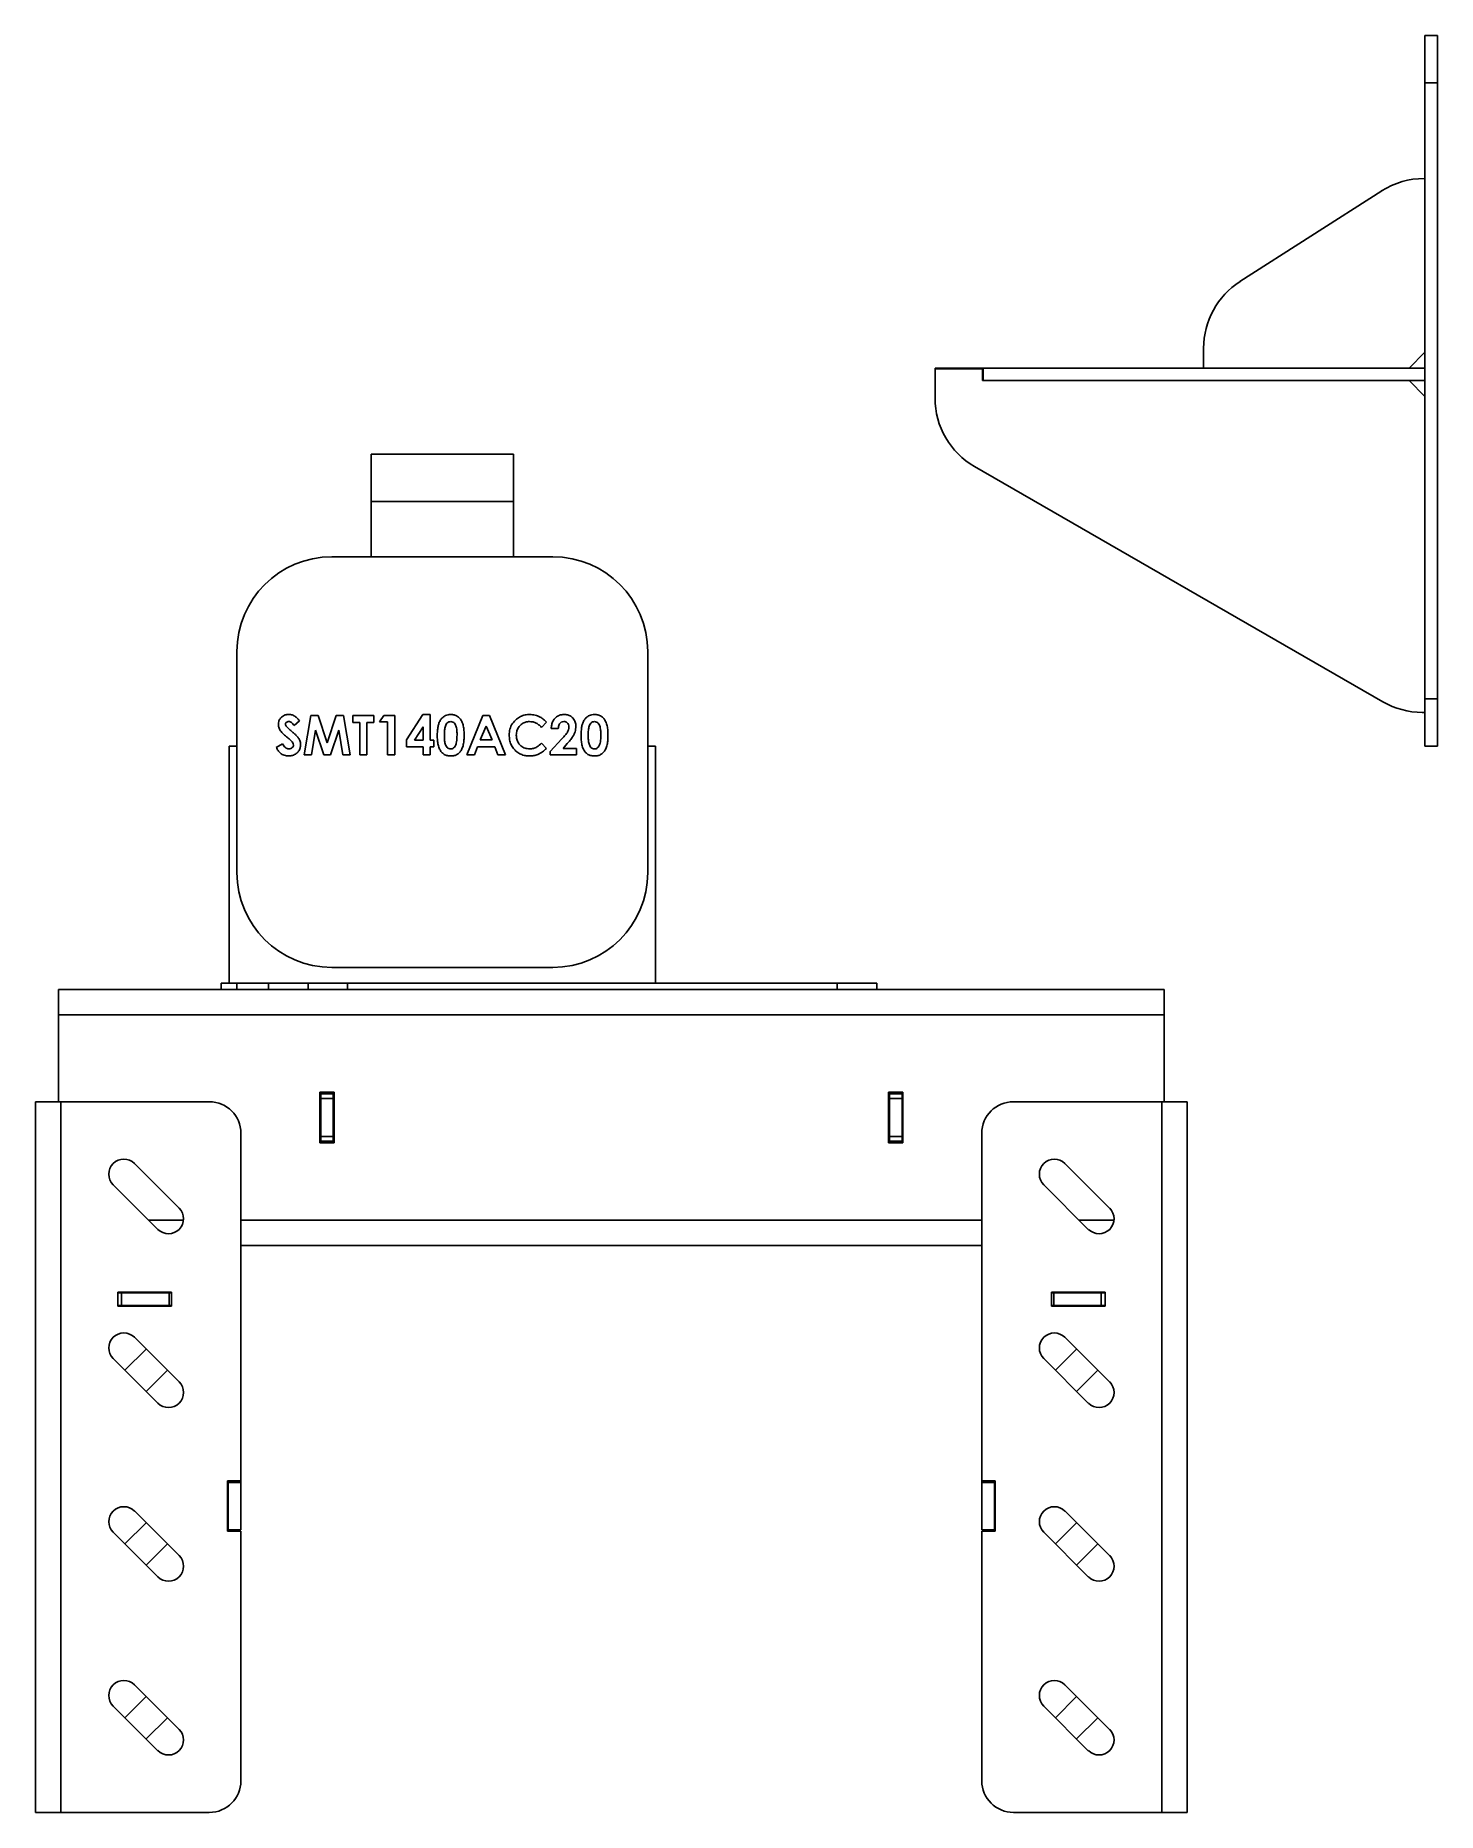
# Model space of a CAD drawing. Header units: millimetres. Extents: x -137 to 750, y -521 to 604.
import ezdxf

# ---------------------------------------------------------------- set-up
doc = ezdxf.new("R2010")
doc.units = ezdxf.units.MM
doc.layers.add('Wipeouts', color=7, linetype='Continuous', true_color=0xbcb7d9)

msp = doc.modelspace()

# ---------------------------------------------------------------- wipeouts: each hides what was drawn before it
msp.add_wipeout([(742, 604), (750, 604), (750, 154), (742, 154), (742, 175.5), (727.5, 177.2), (715.4, 182.2), (457, 331.1), (438.7, 349.4), (432, 374.4), (432, 393.5), (602, 393.5), (602, 406.1), (608.1, 430.1), (625, 448.3), (669.9, 476.9), (714.7, 505.6), (727.6, 511.5), (742, 513.5)]).dxf.layer = 'Wipeouts'

# ---------------------------------------------------------------- next in the draw order: linework, layer by layer
at = {"color": 7, "linetype": 'Continuous', "lineweight": 25}
for p, q in [((742, 604), (750, 604)), ((742, 574), (742, 604)), ((750, 604), (750, 574)), ((750, 574), (742, 574)), ((742, 184), (742, 574)), ((750, 184), (750, 574)), ((742, 513.5), (741.6, 513.5)), ((714.7, 505.6), (625, 448.3)), ((602, 406.1), (602, 393.5)), ((732, 393.5), (742, 403.5)), ((432, 393), (432, 393.5)), ((462.5, 393.5), (432, 393.5)), ((432, 374.4), (432, 393)), ((432, 393), (462, 393)), ((462, 393), (462, 385.5)), ((462, 385.5), (732, 385.5)), ((462.5, 385.5), (462.5, 393.5)), ((462.5, 393.5), (742, 393.5)), ((462.5, 385.5), (742, 385.5)), ((742, 375.5), (732, 385.5)), ((742, 184), (750, 184)), ((742, 154), (742, 184)), ((750, 184), (750, 154)), ((742, 175.5), (740.4, 175.5)), ((750, 154), (742, 154))]:
    msp.add_line(p, q, dxfattribs=at)
for centre, start, end in [((741.6, 463.5), 90, 122.6192), ((652, 406.1), 122.6192, 180), ((740.4, 225.5), 240.0464, 270)]:
    msp.add_arc(centre, 50, start, end, dxfattribs=at)

# ---------------------------------------------------------------- next in the draw order: wipeouts: each hides what was drawn before it
msp.add_wipeout([(-137.4, -521), (-27.4, -521), (-13.2, -515.1), (-7.4, -501), (-7.4, -162), (461.6, -162), (461.6, -501), (467.5, -515.1), (481.6, -521), (591.6, -521), (591.6, -71), (577.1, -71), (577.1, 0), (395.1, 0), (395.1, 4), (255.1, 4), (255.1, 154), (250.1, 154), (250.1, 214), (232.5, 256.4), (190.1, 274), (165.1, 274), (165.1, 339), (75.1, 339), (75.1, 274), (50.1, 274), (7.7, 256.4), (-9.9, 214), (-9.9, 154), (-14.9, 154), (-14.9, 4), (-19.9, 4), (-19.9, 0), (-122.9, 0), (-122.9, -71), (-137.4, -71)]).dxf.layer = 'Wipeouts'

# ---------------------------------------------------------------- next in the draw order: linework, layer by layer
for p, q in [((75.1, 339), (165.1, 339)), ((75.1, 309), (75.1, 339)), ((165.1, 339), (165.1, 309)), ((715.4, 182.2), (457, 331.1)), ((165.1, 309), (75.1, 309)), ((75.1, 309), (75.1, 274)), ((165.1, 309), (165.1, 274)), ((190.1, 274), (50.1, 274)), ((-9.9, 214), (-9.9, 74)), ((250.1, 74), (250.1, 214)), ((29.7, 170.2), (26.4, 167.1)), ((32.6, 148.5), (36.8, 173.5)), ((36.8, 173.5), (41.5, 173.5)), ((41.5, 173.5), (47.2, 156.1)), ((47.2, 156.1), (52.9, 173.5)), ((52.9, 173.5), (57.6, 173.5)), ((57.6, 173.5), (61.8, 148.5)), ((63.4, 173.5), (76.8, 173.5)), ((63.4, 169), (63.4, 173.5)), ((67.9, 169), (63.4, 169)), ((67.9, 148.5), (67.9, 169)), ((76.8, 169), (72.4, 169)), ((72.4, 169), (72.4, 148.5)), ((76.8, 173.5), (76.8, 169)), ((80.4, 169.4), (83.1, 173.5)), ((85.5, 169.4), (80.4, 169.4)), ((83.1, 173.5), (90, 173.5)), ((85.5, 148.5), (85.5, 169.4)), ((90, 173.5), (90, 148.5)), ((97.4, 158.2), (107.7, 174.2)), ((107.7, 174.2), (112.4, 174.2)), ((112.4, 174.2), (112.4, 157.8)), ((135.7, 148.5), (145.8, 173.5)), ((145.8, 173.5), (149.9, 173.5)), ((149.9, 173.5), (160, 148.5)), ((186.1, 169.2), (182.9, 166)), ((39.8, 164.3), (37.2, 148.5)), ((45, 148.5), (39.8, 164.3)), ((54.6, 164.3), (49.4, 148.5)), ((57.2, 148.5), (54.6, 164.3)), ((97.4, 153.7), (97.4, 158.2)), ((107.9, 166.3), (102.4, 157.8)), ((102.4, 157.8), (107.9, 157.8)), ((107.9, 157.8), (107.9, 166.3)), ((112.4, 157.8), (114.7, 157.8)), ((114.7, 157.8), (114.7, 153.7)), ((147.8, 166.8), (144.1, 158.1)), ((144.1, 158.1), (151.6, 158.1)), ((151.6, 158.1), (147.8, 166.8)), ((188.4, 150.8), (195.8, 158.7)), ((193.5, 165.2), (189, 165.2)), ((-14.9, 154), (-14.9, 4)), ((-14.9, 154), (-9.9, 154)), ((15, 153.2), (18.9, 155.6)), ((37.2, 148.5), (32.6, 148.5)), ((49.4, 148.5), (45, 148.5)), ((61.8, 148.5), (57.2, 148.5)), ((72.4, 148.5), (67.9, 148.5)), ((90, 148.5), (85.5, 148.5)), ((107.9, 153.7), (97.4, 153.7)), ((107.9, 148.5), (107.9, 153.7)), ((112.4, 148.5), (107.9, 148.5)), ((114.7, 153.7), (112.4, 153.7)), ((112.4, 153.7), (112.4, 148.5)), ((140.4, 148.5), (135.7, 148.5)), ((142.4, 153.7), (140.4, 148.5)), ((153.3, 153.7), (142.4, 153.7)), ((155.2, 148.5), (153.3, 153.7)), ((160, 148.5), (155.2, 148.5)), ((182.9, 156), (186, 152.7)), ((188.4, 148.5), (188.4, 150.8)), ((205.1, 148.5), (188.4, 148.5)), ((199.2, 155.7), (196.6, 152.7)), ((196.6, 152.7), (205.1, 152.7)), ((205.1, 152.7), (205.1, 148.5)), ((250.1, 154), (255.1, 154)), ((255.1, 154), (255.1, 4)), ((50.1, 14), (190.1, 14)), ((-122.9, -16), (-122.9, 0)), ((-122.9, 0), (577.1, 0)), ((-19.9, 0), (-19.9, 4)), ((-19.9, 4), (-9.9, 4)), ((10.1, 4), (-9.9, 4)), ((10.1, 4), (35.1, 4)), ((35.1, 0), (35.1, 4)), ((35.1, 4), (60.1, 4)), ((60.1, 4), (370.1, 4)), ((370.1, 4), (395.1, 4)), ((395.1, 4), (395.1, 0)), ((577.1, -16), (577.1, 0)), ((-122.9, -71), (-122.9, -16)), ((-122.9, -16), (577.1, -16)), ((577.1, -71), (577.1, -16)), ((42.6, -65), (51.6, -65)), ((42.6, -97), (42.6, -65)), ((43.1, -65), (43.1, -66)), ((43.1, -66), (51.1, -66)), ((43.1, -69), (43.1, -66)), ((51.1, -65), (51.1, -66)), ((51.1, -66), (51.1, -69)), ((51.6, -65), (51.6, -97)), ((402.6, -65), (411.6, -65)), ((402.6, -97), (402.6, -65)), ((403.1, -65), (403.1, -66)), ((403.1, -66), (411.1, -66)), ((403.1, -69), (403.1, -66)), ((411.1, -65), (411.1, -66)), ((411.1, -66), (411.1, -69)), ((411.6, -65), (411.6, -97)), ((-137.4, -521), (-137.4, -71)), ((-137.4, -71), (-121.4, -71)), ((-121.4, -521), (-121.4, -71)), ((-121.4, -71), (-27.4, -71)), ((51.1, -69), (43.1, -69)), ((43.1, -69), (43.1, -93)), ((51.1, -69), (51.1, -93)), ((411.1, -69), (403.1, -69)), ((403.1, -69), (403.1, -93)), ((411.1, -69), (411.1, -93)), ((575.6, -71), (481.6, -71)), ((575.6, -71), (575.6, -521)), ((591.6, -71), (575.6, -71)), ((591.6, -71), (591.6, -521)), ((-7.4, -311), (-7.4, -91)), ((51.6, -97), (42.6, -97)), ((43.1, -93), (51.1, -93)), ((43.1, -96), (43.1, -93)), ((51.1, -96), (43.1, -96)), ((43.1, -96), (43.1, -97)), ((51.1, -93), (51.1, -96)), ((51.1, -96), (51.1, -97)), ((411.6, -97), (402.6, -97)), ((403.1, -93), (411.1, -93)), ((403.1, -96), (403.1, -93)), ((411.1, -96), (403.1, -96)), ((403.1, -96), (403.1, -97)), ((411.1, -93), (411.1, -96)), ((411.1, -96), (411.1, -97)), ((461.6, -91), (461.6, -311)), ((-46.5, -138.4), (-74.8, -110.1)), ((542.5, -138.4), (514.2, -110.1)), ((-88.2, -123.6), (-60, -151.9)), ((500.8, -123.6), (529, -151.9)), ((-7.4, -162), (461.6, -162)), ((-85.4, -191.5), (-51.4, -191.5)), ((-85.4, -200.5), (-85.4, -191.5)), ((-82.9, -192), (-85.4, -192)), ((-82.9, -200), (-85.4, -200)), ((-51.4, -200.5), (-85.4, -200.5)), ((-82.9, -200), (-82.9, -192)), ((-52.9, -192), (-82.9, -192)), ((-52.9, -200), (-82.9, -200)), ((-52.9, -200), (-52.9, -192)), ((-51.4, -192), (-52.9, -192)), ((-51.4, -200), (-52.9, -200)), ((-51.4, -191.5), (-51.4, -200.5)), ((505.6, -191.5), (539.6, -191.5)), ((505.6, -200.5), (505.6, -191.5)), ((505.6, -192), (507.1, -192)), ((505.6, -200), (507.1, -200)), ((539.6, -200.5), (505.6, -200.5)), ((507.1, -192), (507.1, -200)), ((507.1, -192), (537.1, -192)), ((507.1, -200), (537.1, -200)), ((537.1, -192), (537.1, -200)), ((537.1, -192), (539.6, -192)), ((537.1, -200), (539.6, -200)), ((539.6, -191.5), (539.6, -200.5)), ((-46.5, -248.4), (-74.8, -220.1)), ((542.5, -248.4), (514.2, -220.1)), ((-88.2, -233.6), (-60, -261.9)), ((-67.4, -227.6), (-80.8, -241)), ((500.8, -233.6), (529, -261.9)), ((521.6, -227.6), (508.2, -241)), ((-67.4, -254.4), (-53.9, -241)), ((521.6, -254.4), (535.1, -241)), ((-15.9, -343), (-15.9, -311)), ((-15.9, -311), (-7.4, -311)), ((-15.4, -311), (-15.4, -312)), ((-15.4, -312), (-15.4, -342)), ((-15.4, -312), (-7.4, -312)), ((-7.4, -311), (-7.4, -312)), ((-7.4, -312), (-7.4, -342)), ((461.6, -311), (470.1, -311)), ((461.6, -311), (461.6, -312)), ((461.6, -312), (461.6, -342)), ((461.6, -312), (469.6, -312)), ((469.6, -311), (469.6, -312)), ((469.6, -312), (469.6, -342)), ((470.1, -311), (470.1, -343)), ((-46.5, -358.4), (-74.8, -330.1)), ((542.5, -358.4), (514.2, -330.1)), ((-88.2, -343.6), (-60, -371.9)), ((-67.4, -337.6), (-80.8, -351)), ((-7.4, -343), (-15.9, -343)), ((-15.4, -342), (-7.4, -342)), ((-7.4, -501), (-7.4, -343)), ((461.6, -342), (469.6, -342)), ((461.6, -343), (461.6, -501)), ((470.1, -343), (461.6, -343)), ((500.8, -343.6), (529, -371.9)), ((521.6, -337.6), (508.2, -351)), ((-67.4, -364.4), (-53.9, -351)), ((521.6, -364.4), (535.1, -351)), ((-67.4, -447.6), (-80.8, -461)), ((-46.5, -468.4), (-74.8, -440.1)), ((521.6, -447.6), (508.2, -461)), ((542.5, -468.4), (514.2, -440.1)), ((-88.2, -453.6), (-60, -481.9)), ((-67.4, -474.4), (-53.9, -461)), ((500.8, -453.6), (529, -481.9)), ((521.6, -474.4), (535.1, -461)), ((-137.4, -521), (-121.4, -521)), ((-121.4, -521), (-27.4, -521)), ((575.6, -521), (481.6, -521)), ((591.6, -521), (575.6, -521))]:
    msp.add_line(p, q, dxfattribs=at)
at = {"color": 8, "linetype": 'Continuous', "lineweight": 25}
for p, q in [((-9.9, 4), (-9.9, 0)), ((10.1, 0), (10.1, 4)), ((60.1, 4), (60.1, 0)), ((370.1, 0), (370.1, 4)), ((-65.8, -146), (-43.8, -146)), ((-7.4, -146), (461.6, -146)), ((523.2, -146), (545.2, -146))]:
    msp.add_line(p, q, dxfattribs=at)
at = {"color": 7, "linetype": 'Continuous', "lineweight": 25}
for centre, radius, start, end in [((482, 374.4), 50, 180, 240.0464), ((50.1, 214), 60, 90, 180), ((190.1, 214), 60, 0, 90), ((50.1, 74), 60, 180, 270), ((190.1, 74), 60, 270, 0), ((-27.4, -91), 20, 0, 90), ((481.6, -91), 20, 90, 180), ((-81.5, -116.9), 9.5, 45, 225), ((507.5, -116.9), 9.5, 45, 225), ((-53.2, -145.1), 9.5, 225, 45), ((535.8, -145.1), 9.5, 225, 45), ((-81.5, -226.9), 9.5, 45, 225), ((507.5, -226.9), 9.5, 45, 225), ((-53.2, -255.1), 9.5, 225, 45), ((535.8, -255.1), 9.5, 225, 45), ((-81.5, -336.9), 9.5, 45, 225), ((507.5, -336.9), 9.5, 45, 225), ((-53.2, -365.1), 9.5, 225, 45), ((535.8, -365.1), 9.5, 225, 45), ((-81.5, -446.9), 9.5, 45, 225), ((507.5, -446.9), 9.5, 45, 225), ((-53.2, -475.1), 9.5, 225, 45), ((535.8, -475.1), 9.5, 225, 45), ((-27.4, -501), 20, 270, 0), ((481.6, -501), 20, 180, 270)]:
    msp.add_arc(centre, radius, start, end, dxfattribs=at)
for points, knots in [([(16.3, 167.8), (16.3, 168.5), (16.4, 169.7), (17.3, 171.4), (18.7, 172.9), (20.6, 174), (22.1, 174.1), (22.8, 174.2)], [0, 0, 0, 0, 0.186789, 0.373407, 0.560284, 0.780019, 1, 1, 1, 1]), ([(22.8, 169.7), (22.5, 169.7), (22, 169.6), (21.3, 169.2), (20.8, 168.7), (20.8, 168.3), (20.8, 168)], [0, 0, 0, 0, 0.280319, 0.560122, 0.780521, 1, 1, 1, 1]), ([(22.8, 174.2), (23.6, 174.1), (25.1, 174), (27.1, 172.9), (28.5, 171.6), (29.3, 170.6), (29.7, 170.2)], [0, 0, 0, 0, 0.279666, 0.559246, 0.779555, 1, 1, 1, 1]), ([(26.4, 167.1), (26.1, 167.5), (25.6, 168.2), (24.7, 169), (23.8, 169.6), (23.1, 169.6), (22.8, 169.7)], [0, 0, 0, 0, 0.28041, 0.560619, 0.780528, 1, 1, 1, 1]), ([(116.9, 160.8), (116.9, 161.7), (117, 163.7), (117.3, 166.3), (117.9, 168.8), (118.6, 170.1), (119, 170.8)], [0, 0, 0, 0, 0.280148, 0.560244, 0.780244, 1, 1, 1, 1]), ([(119, 170.8), (119.4, 171.3), (120.3, 172.4), (121.9, 173.5), (123.7, 174.1), (124.8, 174.1), (125.3, 174.2)], [0, 0, 0, 0, 0.280029, 0.559672, 0.779751, 1, 1, 1, 1]), ([(125.4, 169.7), (125, 169.6), (124.1, 169.5), (122.9, 168.7), (122.3, 167.5), (121.7, 165.7), (121.4, 163.5), (121.4, 161.6), (121.4, 160.7)], [0, 0, 0, 0, 0.124605, 0.249069, 0.373905, 0.499067, 0.749419, 1, 1, 1, 1]), ([(125.3, 174.2), (126.1, 174.1), (127.6, 174), (129.6, 173.1), (131.3, 171.7), (132.6, 169.5), (133.5, 166.9), (133.8, 164), (133.9, 162), (133.9, 161)], [0, 0, 0, 0, 0.124968, 0.249744, 0.374502, 0.49949, 0.666115, 0.833017, 1, 1, 1, 1]), ([(129.4, 161), (129.4, 161.9), (129.4, 163.7), (129.1, 165.8), (128.5, 167.5), (127.8, 168.6), (126.8, 169.5), (125.9, 169.6), (125.4, 169.7)], [0, 0, 0, 0, 0.250571, 0.500917, 0.626078, 0.751071, 0.875646, 1, 1, 1, 1]), ([(162.4, 161.1), (162.5, 162.4), (162.7, 164.9), (164.3, 168.5), (166.8, 171.2), (169.6, 172.9), (172.4, 174), (174.5, 174.1), (175.5, 174.2)], [0, 0, 0, 0, 0.186674, 0.373138, 0.559582, 0.706413, 0.853184, 1, 1, 1, 1]), ([(175.3, 169.7), (174.5, 169.6), (172.8, 169.5), (170.5, 168.4), (168.6, 166.5), (167.1, 164), (167, 162.1), (166.9, 161.1)], [0, 0, 0, 0, 0.186808, 0.373455, 0.560294, 0.780006, 1, 1, 1, 1]), ([(182.9, 166), (182.3, 166.6), (181.1, 167.8), (179.2, 168.9), (177.2, 169.6), (175.9, 169.6), (175.3, 169.7)], [0, 0, 0, 0, 0.280087, 0.55997, 0.780001, 1, 1, 1, 1]), ([(175.5, 174.2), (176.6, 174.1), (178.9, 173.9), (181.8, 172.7), (184.3, 171.1), (185.5, 169.8), (186.1, 169.2)], [0, 0, 0, 0, 0.279854, 0.55978, 0.779889, 1, 1, 1, 1]), ([(189, 165.2), (189.1, 166), (189.2, 167.7), (190.1, 170.1), (191.8, 172.3), (194.2, 173.9), (196.2, 174.1), (197.2, 174.2)], [0, 0, 0, 0, 0.187186, 0.374102, 0.560802, 0.780221, 1, 1, 1, 1]), ([(197, 169.7), (196.4, 169.6), (195.2, 169.4), (194.1, 168), (193.6, 166.6), (193.5, 165.7), (193.5, 165.2)], [0, 0, 0, 0, 0.277935, 0.557631, 0.778616, 1, 1, 1, 1]), ([(200.2, 166.4), (200.2, 166.8), (200.1, 167.8), (199.2, 168.9), (198.1, 169.6), (197.4, 169.7), (197, 169.7)], [0, 0, 0, 0, 0.279836, 0.559176, 0.779389, 1, 1, 1, 1]), ([(197.2, 174.2), (198, 174.1), (199.4, 174), (201.5, 173.1), (203.2, 171.5), (204.4, 169.3), (204.6, 167.5), (204.7, 166.7)], [0, 0, 0, 0, 0.186884, 0.373536, 0.560165, 0.780236, 1, 1, 1, 1]), ([(207.9, 160.8), (208, 161.7), (208, 163.7), (208.3, 166.3), (208.9, 168.8), (209.6, 170.1), (210, 170.8)], [0, 0, 0, 0, 0.280148, 0.560244, 0.780244, 1, 1, 1, 1]), ([(210, 170.8), (210.4, 171.3), (211.3, 172.4), (213, 173.5), (214.7, 174.1), (215.8, 174.1), (216.4, 174.2)], [0, 0, 0, 0, 0.280029, 0.559672, 0.779751, 1, 1, 1, 1]), ([(216.5, 169.7), (216, 169.6), (215.1, 169.5), (214, 168.7), (213.3, 167.5), (212.7, 165.7), (212.5, 163.5), (212.4, 161.6), (212.4, 160.7)], [0, 0, 0, 0, 0.124605, 0.249069, 0.373905, 0.499067, 0.749419, 1, 1, 1, 1]), ([(216.4, 174.2), (217.1, 174.1), (218.6, 174), (220.7, 173.1), (222.3, 171.7), (223.7, 169.5), (224.5, 166.9), (224.9, 164), (224.9, 162), (224.9, 161)], [0, 0, 0, 0, 0.124968, 0.249744, 0.374502, 0.49949, 0.666115, 0.833017, 1, 1, 1, 1]), ([(220.4, 161), (220.4, 161.9), (220.4, 163.7), (220.1, 165.8), (219.6, 167.5), (218.8, 168.6), (217.8, 169.5), (216.9, 169.6), (216.5, 169.7)], [0, 0, 0, 0, 0.250571, 0.500917, 0.626078, 0.751071, 0.875646, 1, 1, 1, 1]), ([(22.6, 159.1), (21.8, 159.7), (20.2, 161.1), (18.1, 163.1), (16.6, 165.4), (16.4, 167), (16.3, 167.8)], [0, 0, 0, 0, 0.280609, 0.561058, 0.780815, 1, 1, 1, 1]), ([(20.8, 168), (20.8, 167.8), (20.8, 167.4), (21.1, 167), (21.2, 166.8)], [0, 0, 0, 0, 0.559228, 1, 1, 1, 1]), ([(21.2, 166.8), (21.8, 166.2), (22.9, 165.1), (24, 164.1), (24.6, 163.6)], [0, 0, 0, 0, 0.559761, 1, 1, 1, 1]), ([(25.9, 154.7), (25.8, 155.3), (25.6, 156.3), (24.2, 157.6), (23.2, 158.5), (22.6, 159.1)], [0, 0, 0, 0, 0.277767, 0.558335, 1, 1, 1, 1]), ([(24.6, 163.6), (25.2, 163.1), (26.3, 162.2), (27.3, 161.2), (27.8, 160.7)], [0, 0, 0, 0, 0.560047, 1, 1, 1, 1]), ([(27.8, 160.7), (28.2, 160.3), (29, 159.4), (29.8, 157.9), (30.3, 156.4), (30.4, 155.5), (30.4, 155)], [0, 0, 0, 0, 0.280181, 0.559977, 0.779957, 1, 1, 1, 1]), ([(125.5, 147.9), (124.7, 147.9), (123.3, 148), (121.2, 148.8), (119.5, 150.3), (118.2, 152.4), (117.3, 154.9), (117, 157.9), (116.9, 159.8), (116.9, 160.8)], [0, 0, 0, 0, 0.124992, 0.249771, 0.37455, 0.499518, 0.666125, 0.833027, 1, 1, 1, 1]), ([(121.4, 160.7), (121.4, 159.9), (121.4, 158.2), (121.7, 156), (122.3, 154.4), (123.1, 153.3), (124.1, 152.5), (125, 152.4), (125.4, 152.4)], [0, 0, 0, 0, 0.250554, 0.500864, 0.625974, 0.750908, 0.875468, 1, 1, 1, 1]), ([(133.9, 161), (133.9, 160), (133.8, 158.1), (133.5, 155.1), (132.6, 152.5), (131.4, 150.4), (129.8, 148.9), (127.7, 148), (126.2, 147.9), (125.5, 147.9)], [0, 0, 0, 0, 0.166976, 0.333886, 0.500535, 0.625552, 0.750296, 0.875009, 1, 1, 1, 1]), ([(128.2, 154.1), (128.5, 154.7), (129, 155.9), (129.3, 158.3), (129.4, 160), (129.4, 161)], [0, 0, 0, 0, 0.2794979, 0.5596468, 1, 1, 1, 1]), ([(175.4, 147.9), (174.4, 147.9), (172.5, 148), (169.7, 148.9), (167.2, 150.4), (165.1, 152.5), (163.5, 155.1), (162.6, 158), (162.5, 160.1), (162.4, 161.1)], [0, 0, 0, 0, 0.140096, 0.280089, 0.42004, 0.560037, 0.706623, 0.853257, 1, 1, 1, 1]), ([(166.9, 161.1), (167, 160.2), (167.1, 158.5), (168.1, 156.1), (169.9, 154.1), (172.4, 152.6), (174.4, 152.5), (175.4, 152.4)], [0, 0, 0, 0, 0.186954, 0.373672, 0.560298, 0.780065, 1, 1, 1, 1]), ([(195.8, 158.7), (196.4, 159.3), (197.5, 160.5), (199, 162.4), (200, 164.4), (200.2, 165.7), (200.2, 166.4)], [0, 0, 0, 0, 0.280398, 0.560627, 0.780603, 1, 1, 1, 1]), ([(204.7, 166.7), (204.6, 165.5), (204.3, 163.2), (202.8, 160.2), (201, 157.8), (199.8, 156.4), (199.2, 155.7)], [0, 0, 0, 0, 0.279341, 0.559267, 0.779612, 1, 1, 1, 1]), ([(216.5, 147.9), (215.8, 147.9), (214.3, 148), (212.2, 148.8), (210.5, 150.3), (209.2, 152.4), (208.4, 154.9), (208, 157.9), (208, 159.8), (207.9, 160.8)], [0, 0, 0, 0, 0.124992, 0.249771, 0.37455, 0.49952, 0.666125, 0.833027, 1, 1, 1, 1]), ([(212.4, 160.7), (212.4, 159.9), (212.5, 158.2), (212.8, 156), (213.4, 154.4), (214.1, 153.3), (215.2, 152.5), (216, 152.4), (216.5, 152.4)], [0, 0, 0, 0, 0.250554, 0.500864, 0.625974, 0.750908, 0.875468, 1, 1, 1, 1]), ([(224.9, 161), (224.9, 160), (224.9, 158.1), (224.5, 155.1), (223.7, 152.5), (222.4, 150.4), (220.8, 148.9), (218.7, 148), (217.2, 147.9), (216.5, 147.9)], [0, 0, 0, 0, 0.166976, 0.333886, 0.500535, 0.625552, 0.750296, 0.875009, 1, 1, 1, 1]), ([(219.2, 154.1), (219.5, 154.7), (220, 155.9), (220.4, 158.3), (220.4, 160), (220.4, 161)], [0, 0, 0, 0, 0.2794979, 0.5596468, 1, 1, 1, 1]), ([(22.9, 147.9), (21.9, 148), (20, 148.1), (17.7, 149.5), (16.1, 151.3), (15.3, 152.6), (15, 153.2)], [0, 0, 0, 0, 0.279852, 0.559189, 0.779451, 1, 1, 1, 1]), ([(18.9, 155.6), (19.2, 155.1), (19.7, 154.3), (20.7, 153.2), (21.8, 152.5), (22.6, 152.4), (23, 152.4)], [0, 0, 0, 0, 0.280478, 0.560565, 0.780449, 1, 1, 1, 1]), ([(30.4, 155), (30.3, 154.3), (30.2, 152.8), (29.2, 150.8), (27.6, 149.2), (25.4, 148.1), (23.7, 147.9), (22.9, 147.9)], [0, 0, 0, 0, 0.1868553, 0.3734904, 0.5602157, 0.7798536, 1, 1, 1, 1]), ([(23, 152.4), (23.4, 152.4), (24.2, 152.5), (25.1, 153.1), (25.8, 153.8), (25.8, 154.4), (25.9, 154.7)], [0, 0, 0, 0, 0.28035, 0.560198, 0.780436, 1, 1, 1, 1]), ([(125.4, 152.4), (125.8, 152.4), (126.4, 152.4), (127.4, 153), (127.9, 153.7), (128.2, 154.1)], [0, 0, 0, 0, 0.28026, 0.560444, 1, 1, 1, 1]), ([(175.4, 152.4), (176.2, 152.4), (177.8, 152.5), (180.4, 153.7), (181.9, 155.1), (182.9, 156)], [0, 0, 0, 0, 0.280127, 0.559883, 1, 1, 1, 1]), ([(186, 152.7), (185.2, 151.9), (183.6, 150.4), (180.9, 148.8), (178, 148), (176.3, 147.9), (175.4, 147.9)], [0, 0, 0, 0, 0.280241, 0.55992, 0.779891, 1, 1, 1, 1]), ([(216.5, 152.4), (216.8, 152.4), (217.4, 152.4), (218.4, 153), (218.9, 153.7), (219.2, 154.1)], [0, 0, 0, 0, 0.28026, 0.560444, 1, 1, 1, 1])]:
    msp.add_open_spline(points, degree=3, knots=knots, dxfattribs=at)

doc.saveas('drawing.dxf')
